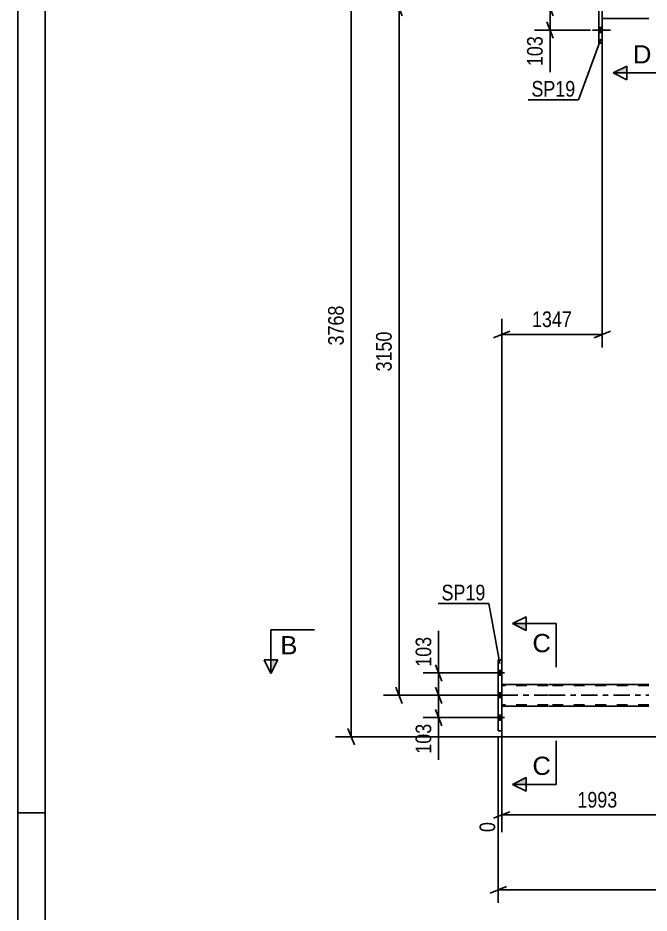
# Model space of a CAD drawing. Header units: millimetres. Extents: x 0 to 841, y 0 to 594.
# Drawn here: x 0 to 115.6, y 279.6 to 443.7 of the extents above; entities that cross this region are included whole.
import ezdxf

# ---------------------------------------------------------------- set-up
doc = ezdxf.new("R2010")
doc.units = ezdxf.units.MM
doc.linetypes.add('DXK_LINE_DOT2', pattern=[3.9198, 1.9599, -1.9599])
doc.linetypes.add('DXK_LINE_DOT3', pattern=[5.9187, 2.979, -0.9799, 0.9799, -0.9799])
doc.styles.add('Arial', font='ARIAL.TTF', dxfattribs={"height": 0.2})
doc.styles.add('Arial Narrow', font='ARIALN.TTF', dxfattribs={"height": 0.2})

# ---------------------------------------------------------------- blocks, each defined once
blk = doc.blocks.new('Unknown-318895709-1135')
at = {"color": 5, "linetype": 'Continuous'}
for p, q in [((0, 594), (0, 0)), ((5, 589), (5, 5)), ((5, 298), (0, 298))]:
    blk.add_line(p, q, dxfattribs=at)
blk = doc.blocks.new('Bolt-318895709-3805 - 3800')
at = {"linetype": 'Continuous'}
for points in [[(107.02, 449.23), (107.02, 450.11), (106.38, 450.11), (106.38, 449.23)], [(107.02, 449.23), (107.02, 450.11), (106.38, 450.11), (106.38, 449.23)], [(107.02, 449.23), (107.02, 450.11), (106.38, 450.11), (106.38, 449.23)], [(107.02, 445.13), (107.02, 446.01), (106.38, 446.01), (106.38, 445.13)], [(107.02, 445.13), (107.02, 446.01), (106.38, 446.01), (106.38, 445.13)], [(107.02, 441.03), (107.02, 441.91), (106.38, 441.91), (106.38, 441.03)], [(107.02, 441.03), (107.02, 441.91), (106.38, 441.91), (106.38, 441.03)], [(107.02, 441.03), (107.02, 441.91), (106.38, 441.91), (106.38, 441.03)]]:
    blk.add_hatch(color=1, dxfattribs=at).paths.add_polyline_path(points)
at = {"color": 1, "linetype": 'Continuous'}
for p, q in [((105.22, 449.67), (108.54, 449.67)), ((105.22, 449.67), (108.54, 449.67)), ((105.22, 449.67), (108.54, 449.67)), ((106.38, 450.11), (107.02, 450.11)), ((106.38, 450.11), (107.02, 450.11)), ((106.38, 450.11), (107.02, 450.11)), ((106.38, 449.23), (107.02, 449.23)), ((106.38, 449.23), (107.02, 449.23)), ((106.38, 449.23), (107.02, 449.23)), ((105.22, 445.57), (108.54, 445.57)), ((105.22, 445.57), (108.54, 445.57)), ((106.38, 446.01), (107.02, 446.01)), ((106.38, 446.01), (107.02, 446.01)), ((106.38, 445.13), (107.02, 445.13)), ((106.38, 445.13), (107.02, 445.13)), ((105.22, 441.47), (108.54, 441.47)), ((105.22, 441.47), (108.54, 441.47)), ((105.22, 441.47), (108.54, 441.47)), ((106.38, 441.91), (107.02, 441.91)), ((106.38, 441.91), (107.02, 441.91)), ((106.38, 441.91), (107.02, 441.91)), ((106.38, 441.03), (107.02, 441.03)), ((106.38, 441.03), (107.02, 441.03)), ((106.38, 441.03), (107.02, 441.03))]:
    blk.add_line(p, q, dxfattribs=at)
blk = doc.blocks.new('Part-318895709-3844 - 3800')
at = {"color": 2, "linetype": 'Continuous'}
for p, q in [((87.96, 313.07), (87.96, 326.07)), ((87.96, 326.07), (88.6, 326.07)), ((88.6, 326.07), (88.6, 313.07)), ((88.6, 313.07), (87.96, 313.07))]:
    blk.add_line(p, q, dxfattribs=at)
blk = doc.blocks.new('Part-318895709-3849 - 3800')
at = {"color": 7, "linetype": 'DXK_LINE_DOT2'}
blk.add_line((107.02, 443.57), (107.02, 447.57), dxfattribs=at)
at = {"color": 2, "linetype": 'Continuous'}
blk.add_line((115.54, 443.57), (107.02, 443.57), dxfattribs=at)
blk = doc.blocks.new('Part-318895709-3977 - 3800')
at = {"color": 2, "linetype": 'Continuous'}
for p, q in [((107.02, 452.07), (106.38, 452.07)), ((106.38, 439.07), (106.38, 452.07)), ((107.02, 452.07), (107.02, 439.07)), ((107.02, 439.07), (106.38, 439.07))]:
    blk.add_line(p, q, dxfattribs=at)
blk = doc.blocks.new('Part-318895709-4017 - 3800')
at = {"color": 2, "linetype": 'Continuous'}
for p, q in [((88.6, 321.57), (97.12, 321.57)), ((97.22, 321.57), (115.54, 321.57)), ((97.12, 317.57), (88.6, 317.57)), ((115.54, 317.57), (97.22, 317.57))]:
    blk.add_line(p, q, dxfattribs=at)
at = {"color": 7, "linetype": 'DXK_LINE_DOT2'}
for p, q in [((88.6, 317.57), (88.6, 321.57)), ((97.12, 321.33), (88.6, 321.33)), ((115.54, 321.33), (97.22, 321.33)), ((97.12, 317.81), (88.6, 317.81)), ((115.54, 317.81), (97.22, 317.81))]:
    blk.add_line(p, q, dxfattribs=at)
at = {"color": 7, "linetype": 'DXK_LINE_DOT3'}
for p, q in [((88.6, 319.57), (97.12, 319.57)), ((97.22, 319.57), (115.54, 319.57))]:
    blk.add_line(p, q, dxfattribs=at)
blk = doc.blocks.new('Bolt-318895709-4051 - 3800')
at = {"linetype": 'Continuous'}
for points in [[(87.96, 324.11), (87.96, 323.23), (88.6, 323.23), (88.6, 324.11)], [(87.96, 324.11), (87.96, 323.23), (88.6, 323.23), (88.6, 324.11)], [(87.96, 324.11), (87.96, 323.23), (88.6, 323.23), (88.6, 324.11)], [(87.96, 320.01), (87.96, 319.13), (88.6, 319.13), (88.6, 320.01)], [(87.96, 320.01), (87.96, 319.13), (88.6, 319.13), (88.6, 320.01)], [(87.96, 315.91), (87.96, 315.03), (88.6, 315.03), (88.6, 315.91)], [(87.96, 315.91), (87.96, 315.03), (88.6, 315.03), (88.6, 315.91)], [(87.96, 315.91), (87.96, 315.03), (88.6, 315.03), (88.6, 315.91)]]:
    blk.add_hatch(color=1, dxfattribs=at).paths.add_polyline_path(points)
at = {"color": 1, "linetype": 'Continuous'}
for p, q in [((89.12, 323.67), (85.8, 323.67)), ((89.12, 323.67), (85.8, 323.67)), ((89.12, 323.67), (85.8, 323.67)), ((88.6, 324.11), (87.96, 324.11)), ((88.6, 324.11), (87.96, 324.11)), ((88.6, 324.11), (87.96, 324.11)), ((88.6, 323.23), (87.96, 323.23)), ((88.6, 323.23), (87.96, 323.23)), ((88.6, 323.23), (87.96, 323.23)), ((88.6, 320.01), (87.96, 320.01)), ((88.6, 320.01), (87.96, 320.01)), ((89.12, 319.57), (85.8, 319.57)), ((89.12, 319.57), (85.8, 319.57)), ((88.6, 319.13), (87.96, 319.13)), ((88.6, 319.13), (87.96, 319.13)), ((89.12, 315.47), (85.8, 315.47)), ((89.12, 315.47), (85.8, 315.47)), ((89.12, 315.47), (85.8, 315.47)), ((88.6, 315.91), (87.96, 315.91)), ((88.6, 315.91), (87.96, 315.91)), ((88.6, 315.91), (87.96, 315.91)), ((88.6, 315.03), (87.96, 315.03)), ((88.6, 315.03), (87.96, 315.03)), ((88.6, 315.03), (87.96, 315.03))]:
    blk.add_line(p, q, dxfattribs=at)
blk = doc.blocks.new('StraightDimension-318895709-4704 - 3800')
at = {"color": 7, "linetype": 'Continuous'}
for p, q in [((107.02, 442.57), (107.02, 383.29)), ((88.6, 322.57), (88.6, 388.54)), ((90.1, 386.29), (87.1, 385.09)), ((88.6, 385.69), (107.02, 385.69)), ((105.52, 385.09), (108.52, 386.29))]:
    blk.add_line(p, q, dxfattribs=at)
at = {"color": 0}
blk.add_wipeout([(102.07, 386.44), (102.07, 390.64), (93.55, 390.64), (93.55, 386.44)], dxfattribs=at)
at = {"color": 3, "style": 'Arial Narrow'}
blk.add_text('1347', height=2.863, dxfattribs=at).set_placement((94.15, 387.04))
blk = doc.blocks.new('StraightDimension-318895709-4655 - 3800')
at = {"color": 7, "linetype": 'Continuous'}
for p, q in [((96.85, 447.07), (98.05, 444.07)), ((104.88, 445.57), (94.6, 445.57)), ((97.45, 441.47), (97.45, 445.57)), ((98.05, 439.97), (96.85, 442.97)), ((104.88, 441.47), (94.6, 441.47))]:
    blk.add_line(p, q, dxfattribs=at)
at = {"color": 0}
blk.add_wipeout([(96.7, 440.94), (92.5, 440.94), (92.5, 434.26), (96.7, 434.26)], dxfattribs=at)
at = {"color": 7, "linetype": 'Continuous'}
blk.add_line((97.45, 441.47), (97.45, 433.73), dxfattribs=at)
blk.add_line((97.45, 441.47), (97.45, 433.73), dxfattribs=at)
at = {"color": 3, "style": 'Arial Narrow'}
blk.add_text('103', height=2.863, rotation=90.0002, dxfattribs=at).set_placement((96.1, 434.86))
blk = doc.blocks.new('StraightDimension-318895709-4674 - 3800')
at = {"color": 7, "linetype": 'Continuous'}
for p, q in [((76.45, 321.07), (77.65, 318.07)), ((86.96, 319.57), (74.2, 319.57)), ((77.05, 315.47), (77.05, 319.57)), ((77.65, 313.97), (76.45, 316.97)), ((86.96, 315.47), (74.2, 315.47))]:
    blk.add_line(p, q, dxfattribs=at)
at = {"color": 0}
blk.add_wipeout([(76.3, 314.94), (72.1, 314.94), (72.1, 308.26), (76.3, 308.26)], dxfattribs=at)
at = {"color": 7, "linetype": 'Continuous'}
blk.add_line((77.05, 315.47), (77.05, 307.73), dxfattribs=at)
blk.add_line((77.05, 315.47), (77.05, 307.73), dxfattribs=at)
at = {"color": 3, "style": 'Arial Narrow'}
blk.add_text('103', height=2.863, rotation=90.0002, dxfattribs=at).set_placement((75.7, 308.86))
blk = doc.blocks.new('StraightDimension-318895709-4613 - 3800')
at = {"color": 7, "linetype": 'Continuous'}
for p, q in [((123.28, 462.68), (58.17, 462.68)), ((61.62, 461.18), (60.42, 464.18)), ((61.02, 311.97), (61.02, 462.68)), ((60.42, 313.47), (61.62, 310.47)), ((201.57, 311.97), (58.17, 311.97))]:
    blk.add_line(p, q, dxfattribs=at)
at = {"color": 0}
blk.add_wipeout([(60.27, 391.58), (56.07, 391.58), (56.07, 383.07), (60.27, 383.07)], dxfattribs=at)
at = {"color": 3, "style": 'Arial Narrow'}
blk.add_text('3768', height=2.863, rotation=90.0002, dxfattribs=at).set_placement((59.67, 383.67))
blk = doc.blocks.new('StraightDimension-318895709-4666 - 3800')
at = {"color": 7, "linetype": 'Continuous'}
for p, q in [((76.45, 325.17), (77.65, 322.17)), ((86.96, 323.67), (74.2, 323.67)), ((77.05, 319.57), (77.05, 323.67)), ((77.65, 318.07), (76.45, 321.07)), ((86.96, 319.57), (74.2, 319.57))]:
    blk.add_line(p, q, dxfattribs=at)
at = {"color": 0}
blk.add_wipeout([(76.3, 330.88), (72.1, 330.88), (72.1, 324.19), (76.3, 324.19)], dxfattribs=at)
at = {"color": 7, "linetype": 'Continuous'}
blk.add_line((77.05, 323.67), (77.05, 331.4), dxfattribs=at)
blk.add_line((77.05, 323.67), (77.05, 331.4), dxfattribs=at)
at = {"color": 3, "style": 'Arial Narrow'}
blk.add_text('103', height=2.863, rotation=90.0002, dxfattribs=at).set_placement((75.7, 324.79))
blk = doc.blocks.new('StraightDimension-318895709-4715 - 3800')
at = {"color": 7, "linetype": 'Continuous'}
for p, q in [((70.4, 444.07), (69.2, 447.07)), ((105.38, 445.57), (66.95, 445.57)), ((69.8, 319.57), (69.8, 445.57)), ((69.2, 321.07), (70.4, 318.07)), ((86.96, 319.57), (66.95, 319.57))]:
    blk.add_line(p, q, dxfattribs=at)
at = {"color": 0}
blk.add_wipeout([(69.05, 386.82), (64.85, 386.82), (64.85, 378.31), (69.05, 378.31)], dxfattribs=at)
at = {"color": 3, "style": 'Arial Narrow'}
blk.add_text('3150', height=2.863, rotation=90.0002, dxfattribs=at).set_placement((68.45, 378.91))
blk = doc.blocks.new('StraightDimension-318895709-4958 - 3800')
at = {"color": 7, "linetype": 'Continuous'}
for p, q in [((123.64, 320.57), (123.64, 289.02)), ((88.6, 316.57), (88.6, 294.5)), ((90.1, 298.23), (87.1, 297.03)), ((88.6, 297.63), (123.64, 297.63)), ((122.14, 297.03), (125.14, 298.23))]:
    blk.add_line(p, q, dxfattribs=at)
at = {"color": 0}
blk.add_wipeout([(110.38, 298.38), (110.38, 302.58), (101.86, 302.58), (101.86, 298.38)], dxfattribs=at)
at = {"color": 0, "linetype": 'Continuous'}
for points in [[(88, 296.93), (83.8, 296.93), (83.8, 293.9), (88, 293.9)], [(123.04, 296.93), (118.84, 296.93), (118.84, 288.42), (123.04, 288.42)]]:
    blk.add_wipeout(points, dxfattribs=at)
at = {"color": 3, "style": 'Arial Narrow'}
blk.add_text('1993', height=2.863, dxfattribs=at).set_placement((102.46, 298.98))
at = {"color": 3, "linetype": 'Continuous', "style": 'Arial Narrow'}
for s, height, p in [('0', 2.86, (87.4, 294.5)), ('1993', 2.863, (122.44, 289.02))]:
    blk.add_text(s, height=height, rotation=90.0002, dxfattribs=at).set_placement(p)
blk = doc.blocks.new('StraightDimension-318895709-4969 - 3800')
at = {"color": 7, "linetype": 'Continuous'}
for p, q in [((87.96, 312.07), (87.96, 281.53)), ((89.46, 284.53), (86.46, 283.33)), ((87.96, 283.93), (748.46, 283.93))]:
    blk.add_line(p, q, dxfattribs=at)
blk = doc.blocks.new('Mark-318895709-3840 - 3800')
at = {"color": 0}
blk.add_wipeout([(85.62, 336.96), (85.62, 339.96), (77.58, 339.96), (77.58, 336.96)], dxfattribs=at)
blk.add_wipeout([(85.62, 336.96), (85.62, 339.96), (77.58, 339.96), (77.58, 336.96)], dxfattribs=at)
at = {"color": 30, "linetype": 'Continuous'}
for p in [(76.98, 336.36), (88.25, 325.36)]:
    blk.add_line(p, (86.22, 336.36), dxfattribs=at)
at = {"color": 3, "style": 'Arial Narrow'}
blk.add_text('SP19', height=2.863, dxfattribs=at).set_placement((77.58, 336.96))
blk = doc.blocks.new('Mark-318895709-3973 - 3800')
at = {"color": 0}
blk.add_wipeout([(102.08, 429.27), (102.08, 432.27), (94.04, 432.27), (94.04, 429.27)], dxfattribs=at)
blk.add_wipeout([(102.08, 429.27), (102.08, 432.27), (94.04, 432.27), (94.04, 429.27)], dxfattribs=at)
at = {"color": 30, "linetype": 'Continuous'}
for p in [(106.75, 439.8), (93.44, 428.67)]:
    blk.add_line(p, (102.68, 428.67), dxfattribs=at)
at = {"color": 3, "style": 'Arial Narrow'}
blk.add_text('SP19', height=2.863, dxfattribs=at).set_placement((94.04, 429.27))
blk = doc.blocks.new('SectionMark-318895709-5311 - 3800')
at = {"linetype": 'Continuous'}
for points in [[(93.1, 332.71), (93.1, 331.46), (90.6, 332.71)], [(93.1, 304.47), (93.1, 303.22), (90.6, 303.22)]]:
    blk.add_hatch(color=6, dxfattribs=at).paths.add_polyline_path(points)
at = {"color": 6, "linetype": 'Continuous'}
for p, q in [((90.6, 332.71), (93.1, 333.96)), ((93.1, 331.46), (93.1, 333.96)), ((98.6, 332.71), (90.6, 332.71)), ((90.6, 332.71), (93.1, 331.46)), ((98.6, 332.71), (98.6, 324.71)), ((98.6, 303.22), (98.6, 311.22)), ((90.6, 303.22), (93.1, 304.47)), ((93.1, 304.47), (93.1, 301.97)), ((98.6, 303.22), (90.6, 303.22)), ((93.1, 301.97), (90.6, 303.22))]:
    blk.add_line(p, q, dxfattribs=at)
at = {"color": 0, "linetype": 'Continuous'}
for points in [[(97.6, 327.46), (97.6, 330.96), (94.23, 330.96), (94.23, 327.46)], [(97.6, 304.97), (97.6, 308.47), (94.23, 308.47), (94.23, 304.97)]]:
    blk.add_wipeout(points, dxfattribs=at)
at = {"color": 3, "linetype": 'Continuous', "style": 'Arial'}
for p in [(94.23, 327.46), (94.23, 304.97)]:
    blk.add_text('C', height=3.34, dxfattribs=at).set_placement(p)
blk = doc.blocks.new('SectionMark-318895709-5281 - 3800')
at = {"linetype": 'Continuous'}
for points in [[(111.52, 457.64), (111.52, 456.39), (109.02, 457.64)], [(111.52, 434.85), (111.52, 433.6), (109.02, 433.6)]]:
    blk.add_hatch(color=6, dxfattribs=at).paths.add_polyline_path(points)
at = {"color": 6, "linetype": 'Continuous'}
for p, q in [((109.02, 457.64), (111.52, 458.89)), ((111.52, 456.39), (111.52, 458.89)), ((117.02, 457.64), (109.02, 457.64)), ((109.02, 457.64), (111.52, 456.39)), ((117.02, 457.64), (117.02, 449.64)), ((117.02, 433.6), (117.02, 441.6)), ((109.02, 433.6), (111.52, 434.85)), ((111.52, 434.85), (111.52, 432.35)), ((117.02, 433.6), (109.02, 433.6)), ((111.52, 432.35), (109.02, 433.6))]:
    blk.add_line(p, q, dxfattribs=at)
at = {"color": 0, "linetype": 'Continuous'}
for points in [[(116.02, 452.39), (116.02, 455.89), (112.65, 455.89), (112.65, 452.39)], [(116.02, 435.35), (116.02, 438.85), (112.65, 438.85), (112.65, 435.35)]]:
    blk.add_wipeout(points, dxfattribs=at)
at = {"color": 3, "linetype": 'Continuous', "style": 'Arial'}
for p in [(112.65, 452.39), (112.65, 435.35)]:
    blk.add_text('D', height=3.34, dxfattribs=at).set_placement(p)
blk = doc.blocks.new('SectionMark-318895709-5283 - 3800')
at = {"linetype": 'Continuous'}
blk.add_hatch(color=6, dxfattribs=at).paths.add_polyline_path([(46.32, 326.07), (47.57, 326.07), (46.32, 323.57)])
at = {"color": 6, "linetype": 'Continuous'}
for p, q in [((46.32, 331.57), (54.32, 331.57)), ((46.32, 331.57), (46.32, 323.57)), ((46.32, 323.57), (45.07, 326.07)), ((47.57, 326.07), (45.07, 326.07)), ((46.32, 323.57), (47.57, 326.07))]:
    blk.add_line(p, q, dxfattribs=at)
at = {"color": 0, "linetype": 'Continuous'}
blk.add_wipeout([(51.18, 327.07), (51.18, 330.57), (48.07, 330.57), (48.07, 327.07)], dxfattribs=at)
at = {"color": 3, "linetype": 'Continuous', "style": 'Arial'}
blk.add_text('B', height=3.34, dxfattribs=at).set_placement((48.07, 327.07))

msp = doc.modelspace()

# ---------------------------------------------------------------- block references
for name in ['Unknown-318895709-1135', 'Part-318895709-3977 - 3800', 'Bolt-318895709-3805 - 3800', 'Part-318895709-3849 - 3800', 'Part-318895709-3844 - 3800', 'Bolt-318895709-4051 - 3800', 'Part-318895709-4017 - 3800']:
    msp.add_blockref(name, (0, 0))

# ---------------------------------------------------------------- next in the draw order: block references
for name in ['StraightDimension-318895709-4704 - 3800', 'StraightDimension-318895709-4674 - 3800']:
    msp.add_blockref(name, (0, 0))

# ---------------------------------------------------------------- next in the draw order: block references
msp.add_blockref('StraightDimension-318895709-4655 - 3800', (0, 0))

# ---------------------------------------------------------------- next in the draw order: block references
msp.add_blockref('StraightDimension-318895709-4613 - 3800', (0, 0))

# ---------------------------------------------------------------- next in the draw order: block references
msp.add_blockref('StraightDimension-318895709-4666 - 3800', (0, 0))

# ---------------------------------------------------------------- next in the draw order: block references
msp.add_blockref('StraightDimension-318895709-4715 - 3800', (0, 0))

# ---------------------------------------------------------------- next in the draw order: block references
msp.add_blockref('StraightDimension-318895709-4958 - 3800', (0, 0))

# ---------------------------------------------------------------- next in the draw order: block references
msp.add_blockref('StraightDimension-318895709-4969 - 3800', (0, 0))

# ---------------------------------------------------------------- next in the draw order: block references
for name in ['SectionMark-318895709-5281 - 3800', 'Mark-318895709-3973 - 3800', 'Mark-318895709-3840 - 3800', 'SectionMark-318895709-5311 - 3800']:
    msp.add_blockref(name, (0, 0))

# ---------------------------------------------------------------- next in the draw order: block references
msp.add_blockref('SectionMark-318895709-5283 - 3800', (0, 0))

doc.saveas('drawing.dxf')
